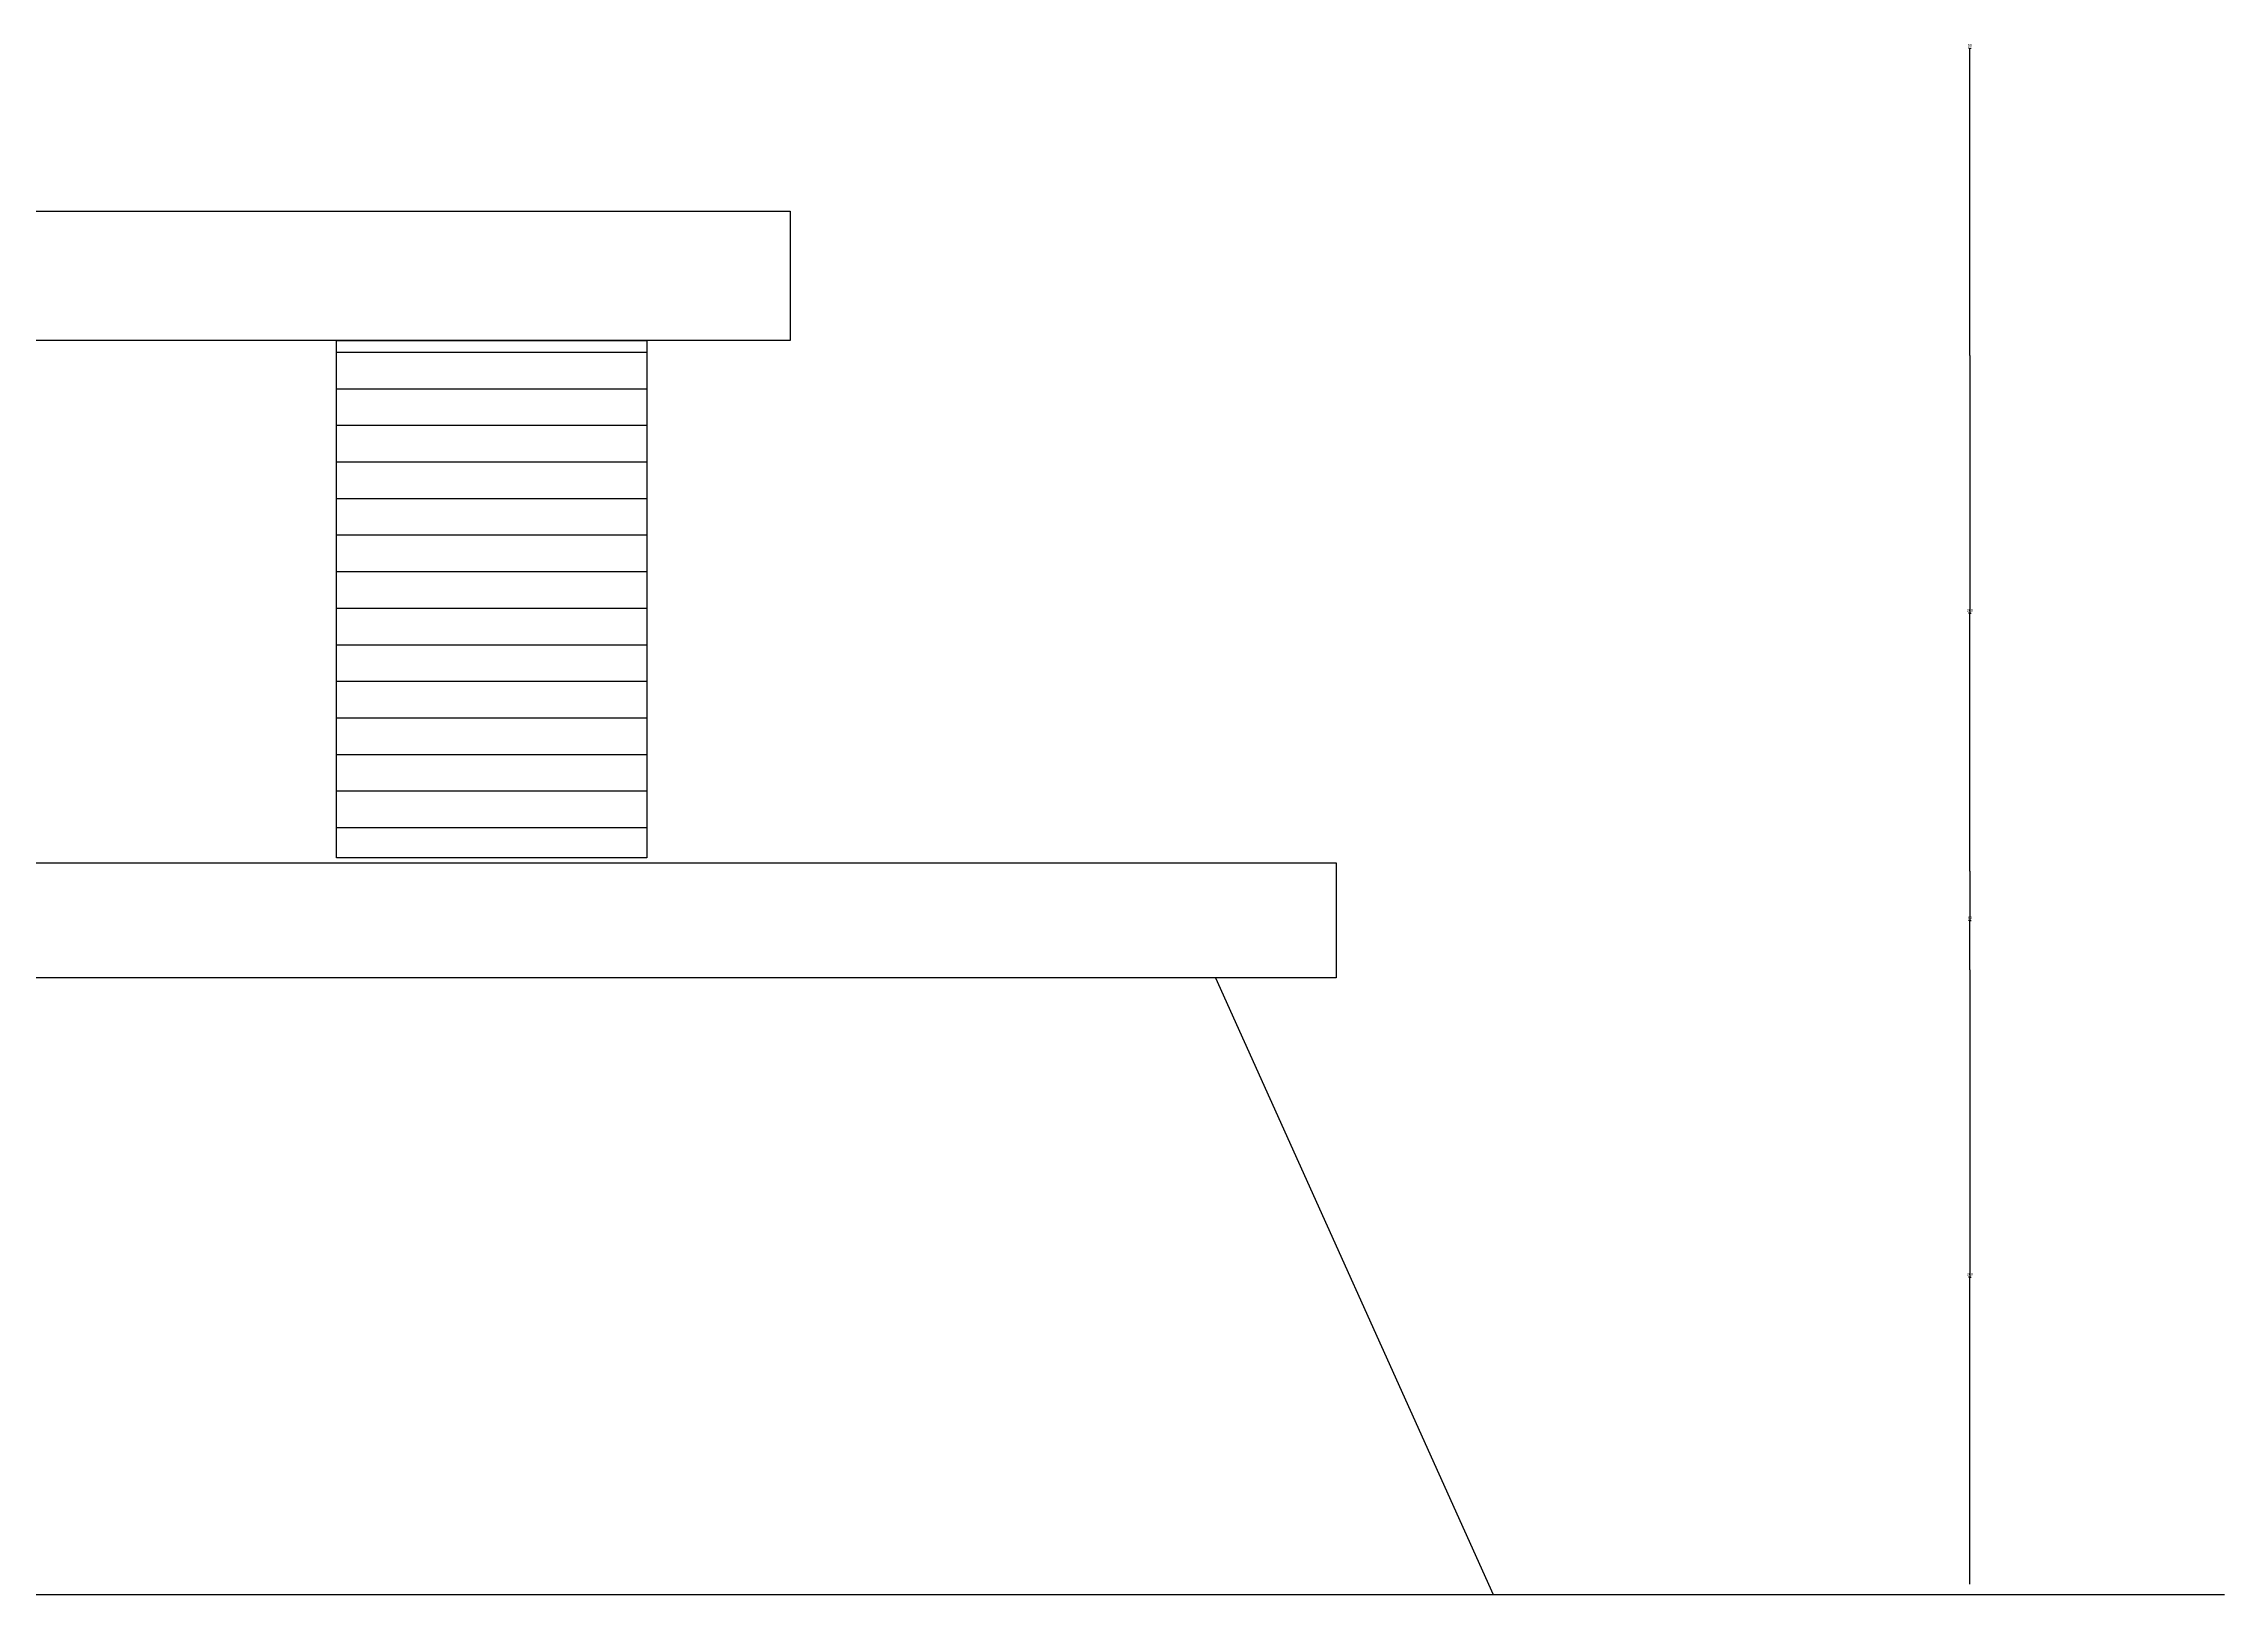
# Model space of a CAD drawing. Header units: metres. Extents: x 12344 to 15640, y 19388 to 21151.
# Drawn here: x 14797 to 15640, y 20058 to 20657 of the extents above; entities that cross this region are included whole.
import ezdxf

# ---------------------------------------------------------------- set-up
doc = ezdxf.new("R2010")
doc.units = ezdxf.units.M
doc.layers.add('PUB_DIM', color=3, linetype='Continuous')
doc.dimstyles.get("Standard").update_dxf_attribs({"dimtxt": 2.5, "dimasz": 2.5, "dimexe": 1.25, "dimexo": 0.625, "dimtad": 1, "dimcen": 2.5, "dimazin": 3, "dimtfac": 1, "dimtmove": 0, "dimatfit": 3})

# ---------------------------------------------------------------- blocks, each defined once
blk = doc.blocks.new('*D9')
for p, q in [((15541.37, 20655.4), (15541.12, 20655.4)), ((15541.62, 20536.6), (15541.62, 20655.4)), ((15541.62, 20591.76), (15541.62, 20655.4)), ((15541.62, 20655.4), (15541.62, 20655.4)), ((15541.87, 20655.4), (15542.12, 20655.4))]:
    blk.add_line(p, q)
at = {"layer": 'Defpoints'}
for p in [(15541.62, 20655.4), (15541.62, 20591.76), (15541.62, 20536.6)]:
    blk.add_point(p, dxfattribs=at)
at = {"layer": 'PUB_DIM', "insert": (15541.62, 20656.525), "char_height": 1, "attachment_point": 5}
blk.add_mtext('50', dxfattribs=at)
blk = doc.blocks.new('*D10')
for p, q in [((15541.62, 20536.6), (15541.62, 20436.9)), ((15541.37, 20436.9), (15541.12, 20436.9)), ((15541.62, 20337.19), (15541.62, 20436.9)), ((15541.62, 20436.9), (15541.62, 20436.9)), ((15541.87, 20436.9), (15542.12, 20436.9))]:
    blk.add_line(p, q)
at = {"layer": 'Defpoints'}
for p in [(15541.62, 20536.6), (15541.62, 20436.9), (15541.62, 20337.19)]:
    blk.add_point(p, dxfattribs=at)
at = {"layer": 'PUB_DIM', "insert": (15541.62, 20438.025), "char_height": 1, "attachment_point": 5}
blk.add_mtext('200', dxfattribs=at)
blk = doc.blocks.new('*D11')
for p, q in [((15541.62, 20337.19), (15541.62, 20318.1)), ((15541.37, 20318.1), (15541.12, 20318.1)), ((15541.62, 20299.01), (15541.62, 20318.1)), ((15541.62, 20318.1), (15541.62, 20318.1)), ((15541.87, 20318.1), (15542.12, 20318.1))]:
    blk.add_line(p, q)
at = {"layer": 'Defpoints'}
for p in [(15541.62, 20337.19), (15541.62, 20318.1), (15541.62, 20299.01)]:
    blk.add_point(p, dxfattribs=at)
at = {"layer": 'PUB_DIM', "insert": (15541.62, 20319.225), "char_height": 1, "attachment_point": 5}
blk.add_mtext('60', dxfattribs=at)
blk = doc.blocks.new('*D12')
for p, q in [((15541.62, 20299.01), (15541.62, 20180.21)), ((15541.37, 20180.21), (15541.12, 20180.21)), ((15541.62, 20061.42), (15541.62, 20180.21)), ((15541.62, 20180.21), (15541.62, 20180.21)), ((15541.87, 20180.21), (15542.12, 20180.21))]:
    blk.add_line(p, q)
at = {"layer": 'Defpoints'}
for p in [(15541.62, 20299.01), (15541.62, 20180.21), (15541.62, 20061.42)]:
    blk.add_point(p, dxfattribs=at)
at = {"layer": 'PUB_DIM', "insert": (15541.62, 20181.335), "char_height": 1, "attachment_point": 5}
blk.add_mtext('300', dxfattribs=at)

msp = doc.modelspace()

# ---------------------------------------------------------------- linework, layer by layer
for p, q in [((14910.09, 20537.9), (14940.64, 20537.9)), ((14940.64, 20537.9), (14997.21, 20537.9)), ((14940.64, 20537.9), (14940.64, 20537.9)), ((14997.21, 20537.9), (15030.09, 20537.9)), ((14997.21, 20537.9), (14997.21, 20537.9)), ((14910.09, 20523.75), (14954.79, 20523.75)), ((14954.79, 20523.75), (15011.35, 20523.75)), ((14954.79, 20523.75), (14954.79, 20523.75)), ((15011.35, 20523.75), (15030.09, 20523.75)), ((15011.35, 20523.75), (15011.35, 20523.75)), ((14910.09, 20509.61), (14912.36, 20509.61)), ((14912.36, 20509.61), (14968.93, 20509.61)), ((14912.36, 20509.61), (14912.36, 20509.61)), ((14968.93, 20509.61), (15025.5, 20509.61)), ((14968.93, 20509.61), (14968.93, 20509.61)), ((15025.5, 20509.61), (15030.09, 20509.61)), ((15025.5, 20509.61), (15025.5, 20509.61)), ((14910.09, 20495.47), (14954.79, 20495.47)), ((14954.79, 20495.47), (15011.35, 20495.47)), ((14954.79, 20495.47), (14954.79, 20495.47)), ((15011.35, 20495.47), (15030.09, 20495.47)), ((15011.35, 20495.47), (15011.35, 20495.47)), ((14910.09, 20481.33), (14940.64, 20481.33)), ((14940.64, 20481.33), (14997.21, 20481.33)), ((14940.64, 20481.33), (14940.64, 20481.33)), ((14997.21, 20481.33), (15030.09, 20481.33)), ((14997.21, 20481.33), (14997.21, 20481.33)), ((14910.09, 20467.19), (14954.79, 20467.19)), ((14954.79, 20467.19), (15011.35, 20467.19)), ((14954.79, 20467.19), (14954.79, 20467.19)), ((15011.35, 20467.19), (15030.09, 20467.19)), ((15011.35, 20467.19), (15011.35, 20467.19)), ((14910.09, 20453.04), (14912.36, 20453.04)), ((14912.36, 20453.04), (14968.93, 20453.04)), ((14912.36, 20453.04), (14912.36, 20453.04)), ((14968.93, 20453.04), (15025.5, 20453.04)), ((14968.93, 20453.04), (14968.93, 20453.04)), ((15025.5, 20453.04), (15030.09, 20453.04)), ((15025.5, 20453.04), (15025.5, 20453.04)), ((14910.09, 20438.9), (14954.79, 20438.9)), ((14954.79, 20438.9), (15011.35, 20438.9)), ((14954.79, 20438.9), (14954.79, 20438.9)), ((15011.35, 20438.9), (15030.09, 20438.9)), ((15011.35, 20438.9), (15011.35, 20438.9)), ((14910.09, 20424.76), (14940.64, 20424.76)), ((14940.64, 20424.76), (14997.21, 20424.76)), ((14940.64, 20424.76), (14940.64, 20424.76)), ((14997.21, 20424.76), (15030.09, 20424.76)), ((14997.21, 20424.76), (14997.21, 20424.76)), ((14910.09, 20410.62), (14954.79, 20410.62)), ((14954.79, 20410.62), (15011.35, 20410.62)), ((14954.79, 20410.62), (14954.79, 20410.62)), ((15011.35, 20410.62), (15030.09, 20410.62)), ((15011.35, 20410.62), (15011.35, 20410.62)), ((14910.09, 20396.48), (14912.36, 20396.48)), ((14912.36, 20396.48), (14968.93, 20396.48)), ((14912.36, 20396.48), (14912.36, 20396.48)), ((14968.93, 20396.48), (15025.5, 20396.48)), ((14968.93, 20396.48), (14968.93, 20396.48)), ((15025.5, 20396.48), (15030.09, 20396.48)), ((15025.5, 20396.48), (15025.5, 20396.48)), ((14910.09, 20382.33), (14954.79, 20382.33)), ((14954.79, 20382.33), (15011.35, 20382.33)), ((14954.79, 20382.33), (14954.79, 20382.33)), ((15011.35, 20382.33), (15030.09, 20382.33)), ((15011.35, 20382.33), (15011.35, 20382.33)), ((14910.09, 20368.19), (14940.64, 20368.19)), ((14940.64, 20368.19), (14997.21, 20368.19)), ((14940.64, 20368.19), (14940.64, 20368.19)), ((14997.21, 20368.19), (15030.09, 20368.19)), ((14997.21, 20368.19), (14997.21, 20368.19)), ((14910.09, 20354.05), (14954.79, 20354.05)), ((14954.79, 20354.05), (15011.35, 20354.05)), ((14954.79, 20354.05), (14954.79, 20354.05)), ((15011.35, 20354.05), (15030.09, 20354.05)), ((15011.35, 20354.05), (15011.35, 20354.05)), ((14165.45, 20340.37), (15296.65, 20340.37)), ((15296.65, 20340.37), (15296.65, 20295.93)), ((15296.65, 20295.93), (14197.77, 20295.93)), ((15249.99, 20295.93), (15357.25, 20057.53))]:
    msp.add_line(p, q)
for points in [[(14165.45, 20542.4), (14165.45, 20592.4), (15085.45, 20592.4), (15085.45, 20542.4)], [(14910.09, 20342.4), (14910.09, 20542.4), (15030.09, 20542.4), (15030.09, 20342.4)]]:
    msp.add_lwpolyline(points, close=True)
for points in [[(14149.29, 20057.53), (15296.65, 20057.53)], [(15296.65, 20057.53), (15640.05, 20057.53)]]:
    msp.add_lwpolyline(points)

# ---------------------------------------------------------------- dimensions: what is measured, and where the dimension line sits
at = {"layer": 'PUB_DIM'}
for base, p1, p2, text, picture, middle in [((15541.62, 20655.4), (15541.62, 20536.6), (15541.62, 20591.76), '50', '*D9', (15541.62, 20656.525)), ((15541.62, 20436.9), (15541.62, 20337.19), (15541.62, 20536.6), '200', '*D10', (15541.62, 20438.025)), ((15541.62, 20318.1), (15541.62, 20299.01), (15541.62, 20337.19), '60', '*D11', (15541.62, 20319.225)), ((15541.62, 20180.21), (15541.62, 20061.42), (15541.62, 20299.01), '300', '*D12', (15541.62, 20181.335))]:
    dim = msp.add_linear_dim(base=base, p1=p1, p2=p2, text=text, dimstyle='Standard', dxfattribs=at)
    dim.commit()
    dim.dimension.update_dxf_attribs({"geometry": picture, "text_midpoint": middle})

doc.saveas('drawing.dxf')
